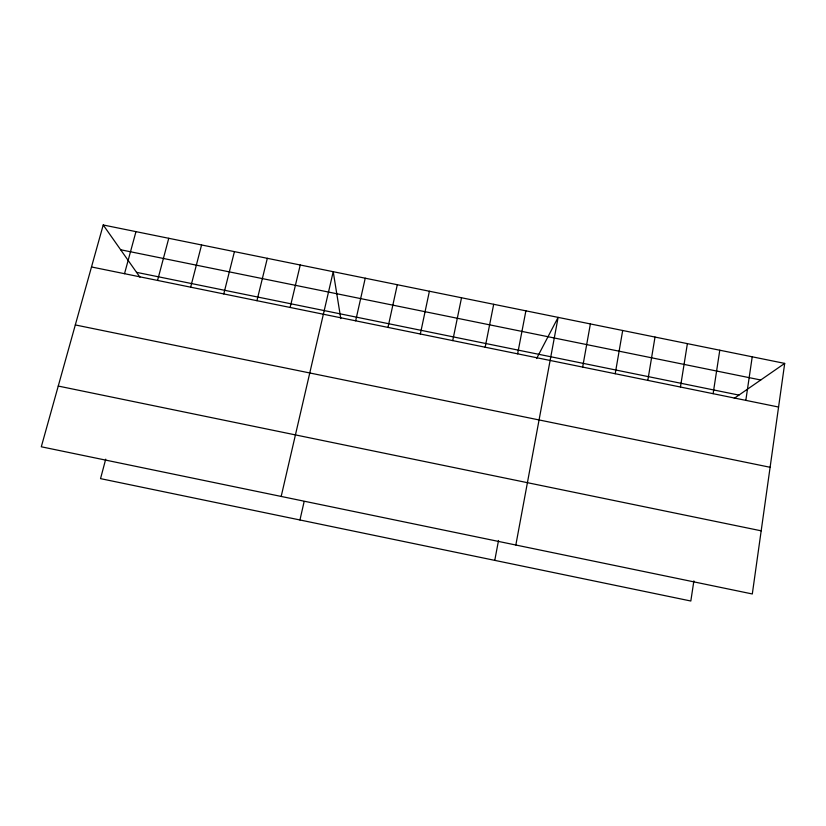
<?xml version="1.0" encoding="UTF-8"?>
<svg xmlns="http://www.w3.org/2000/svg" width="826" height="826" viewBox="0 0 826 826"><rect width="100%" height="100%" fill="white"/><g stroke="black" fill="none" stroke-linecap="round" stroke-linejoin="round"><path stroke-width="1.24" d="M784.7 363.399L752.31 593.966L41.3 446.783L103.219 224.982L784.7 363.399L734.262 398.328M745.826 400.352L752.228 356.811M693.881 580.905L690.825 601.018L100.535 478.636L105.718 459.163M713.127 393.682L719.787 350.224M680.448 387.022L687.387 343.637M647.821 380.373L655.018 337.06M615.215 373.724L622.69 330.493M582.65 367.085L590.383 323.937M515.837 545.015L558.118 317.38L536.611 358.525M494.764 560.369L498.522 540.472M517.623 353.827L525.894 310.834M485.161 347.219L493.69 304.288M452.731 340.601L461.527 297.763M420.341 334.003L429.396 291.237M387.983 327.406L397.306 284.712M355.655 320.818L365.237 278.197M299.952 519.977L304.144 501.527M281.181 496.436L333.219 271.692L340.787 318.609M290.132 307.458L300.251 265.001M256.938 300.685L267.325 258.311M223.774 293.932L234.429 251.631M190.651 287.18L201.575 244.961M157.57 280.427L168.752 238.291M124.519 273.695L135.97 231.631M120.658 249.762L760.736 380.001M136.538 272.343L738.919 395.096M91.5 266.963L778.567 407.032M75.321 324.938L770.111 467.279M58.254 386.062L761.18 530.819M103.219 224.982L139.935 277.164"/></g></svg>
